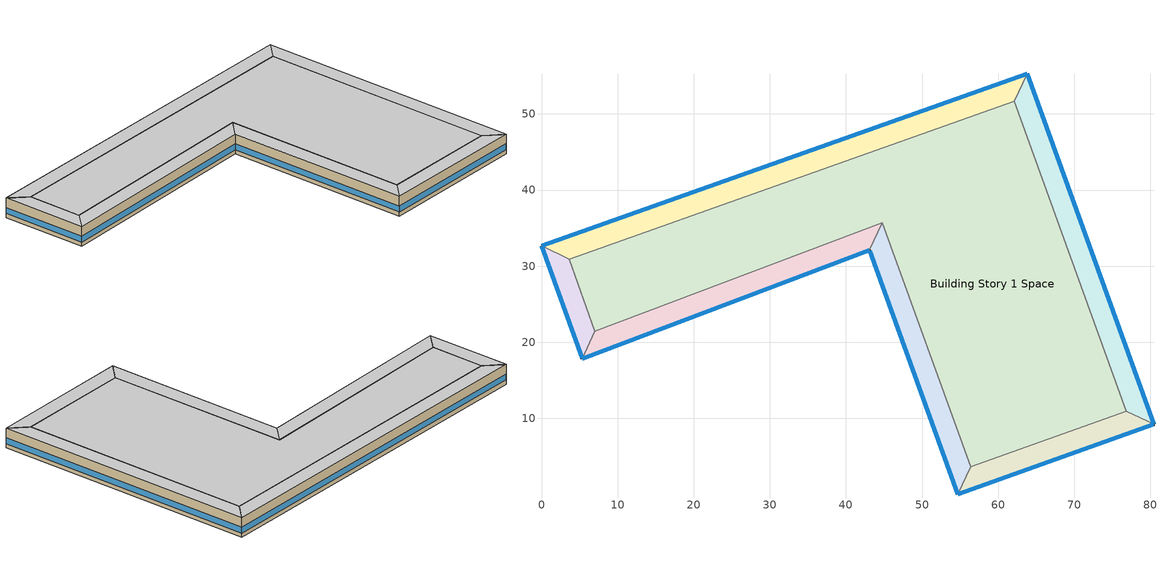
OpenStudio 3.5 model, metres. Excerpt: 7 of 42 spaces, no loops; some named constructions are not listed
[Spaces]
Building Story 1 Space
 floor ground: 56.39,3.62 44.77,35.71 7.02,21.48 3.62,30.94 62.14,51.7 76.87,10.95 z0
 wall adiabatic (LargeHotel Interior Wall): 44.77,35.71 56.39,3.62 76.87,10.95 62.14,51.7 3.62,30.94 7.02,21.48 44.77,35.71 z0:3.6
 ceiling adiabatic (LargeHotel Interior Floor): 76.87,10.95 62.14,51.7 3.62,30.94 7.02,21.48 44.77,35.71 56.39,3.62 z3.6
Building Story 1 Space 1
 floor ground: 54.69,0 43.1,32.08 44.77,35.71 56.39,3.62 z0
 wall outside: 43.1,32.08 54.69,0 z0:3.6
 wall adiabatic (LargeHotel Interior Wall): 54.69,0 56.39,3.62 44.77,35.71 43.1,32.08 z0:3.6
 window: 43.11,32.06 54.68,0.02 z0.76:1.84
 ceiling adiabatic (LargeHotel Interior Ceiling): 56.39,3.62 44.77,35.71 43.1,32.08 54.69,0 z3.6
Building Story 1 Space 2
 floor ground: 43.1,32.08 5.35,17.85 7.02,21.48 44.77,35.71 z0
 wall outside: 5.35,17.85 43.1,32.08 z0:3.6
 wall adiabatic (LargeHotel Interior Wall): 43.1,32.08 44.77,35.71 7.02,21.48 5.35,17.85 z0:3.6
 window: 5.37,17.85 43.08,32.07 z0.76:1.84
 ceiling adiabatic (LargeHotel Interior Ceiling): 44.77,35.71 7.02,21.48 5.35,17.85 43.1,32.08 z3.6
Building Story 1 Space 3
 floor ground: 5.35,17.85 0,32.65 3.62,30.94 7.02,21.48 z0
 wall outside: 0,32.65 5.35,17.85 z0:3.6
 wall adiabatic (LargeHotel Interior Wall): 5.35,17.85 7.02,21.48 3.62,30.94 0,32.65 z0:3.6
 window: 0.01,32.63 5.34,17.87 z0.76:1.85
 ceiling adiabatic (LargeHotel Interior Ceiling): 7.02,21.48 3.62,30.94 0,32.65 5.35,17.85 z3.6
Building Story 1 Space 4
 floor ground: 0,32.65 63.85,55.31 62.14,51.7 3.62,30.94 z0
 wall outside: 63.85,55.31 0,32.65 z0:3.6
 wall adiabatic (LargeHotel Interior Wall): 0,32.65 3.62,30.94 62.14,51.7 63.85,55.31 z0:3.6
 window: 63.82,55.31 0.02,32.66 z0.76:1.84
 ceiling adiabatic (LargeHotel Interior Ceiling): 3.62,30.94 62.14,51.7 63.85,55.31 0,32.65 z3.6
Building Story 1 Space 5
 floor ground: 63.85,55.31 80.48,9.25 76.87,10.95 62.14,51.7 z0
 wall outside: 80.48,9.25 63.85,55.31 z0:3.6
 wall adiabatic (LargeHotel Interior Wall): 63.85,55.31 62.14,51.7 76.87,10.95 80.48,9.25 z0:3.6
 window: 80.48,9.28 63.85,55.29 z0.76:1.84
 ceiling adiabatic (LargeHotel Interior Ceiling): 62.14,51.7 76.87,10.95 80.48,9.25 63.85,55.31 z3.6
Building Story 1 Space 6
 floor ground: 80.48,9.25 54.69,0 56.39,3.62 76.87,10.95 z0
 wall outside: 54.69,0 80.48,9.25 z0:3.6
 wall adiabatic (LargeHotel Interior Wall): 80.48,9.25 76.87,10.95 56.39,3.62 54.69,0 z0:3.6
 window: 54.71,0.01 80.46,9.24 z0.76:1.84
 ceiling adiabatic (LargeHotel Interior Ceiling): 76.87,10.95 56.39,3.62 54.69,0 80.48,9.25 z3.6
[Schedule:Ruleset]
Name | Default Day Schedule | Summer Design Day Schedule | Winter Design Day Schedule
HotelLarge BLDG_OCC_SCH | HotelLarge BLDG_OCC_SCH Default | HotelLarge BLDG_OCC_SCH Summer Design Day | HotelLarge BLDG_OCC_SCH Winter Design Day
HotelLarge BLDG_LIGHT_SCH_2013 | HotelLarge BLDG_LIGHT_SCH_2013 Default | HotelLarge BLDG_LIGHT_SCH_2013 Summer Design Day | HotelLarge BLDG_LIGHT_SCH_2013 Winter Design Day
HotelLarge Kitchen_Elec_Equip_SCH | HotelLarge Kitchen_Elec_Equip_SCH Default | HotelLarge Kitchen_Elec_Equip_SCH Summer Design Day | HotelLarge Kitchen_Elec_Equip_SCH Winter Design Day
HotelLarge BLDG_EQUIP_SCH | HotelLarge BLDG_EQUIP_SCH Default | HotelLarge BLDG_EQUIP_SCH Summer Design Day | HotelLarge BLDG_EQUIP_SCH Winter Design Day
HotelLarge BLDG_LIGHT_GUESTROOM_SCH_2013 | HotelLarge BLDG_LIGHT_GUESTROOM_SCH_2013 Default | HotelLarge BLDG_LIGHT_GUESTROOM_SCH_2013 Summer Design Day | HotelLarge BLDG_LIGHT_GUESTROOM_SCH_2013 Winter Design Day
HotelLarge Kitchen_Gas_Equip_SCH | HotelLarge Kitchen_Gas_Equip_SCH Default | HotelLarge Kitchen_Gas_Equip_SCH Summer Design Day | HotelLarge Kitchen_Gas_Equip_SCH Winter Design Day
HotelLarge BLDG_LIGHT_MECHANIC_SCH_2013 | HotelLarge BLDG_LIGHT_MECHANIC_SCH_2013 Default | HotelLarge BLDG_LIGHT_MECHANIC_SCH_2013 Summer Design Day | HotelLarge BLDG_LIGHT_MECHANIC_SCH_2013 Winter Design Day
HotelLarge BLDG_LIGHT_STORAGE_SCH_2013 | HotelLarge BLDG_LIGHT_STORAGE_SCH_2013 Default | HotelLarge BLDG_LIGHT_STORAGE_SCH_2013 Summer Design Day | HotelLarge BLDG_LIGHT_STORAGE_SCH_2013 Winter Design Day
Elevator Schedule 1 | 78 space(s) Occ Sch Default 1 | 78 space(s) Occ Sch Summer Design Day 1 | 78 space(s) Occ Sch Winter Design Day 1
Elevator Schedule 2 | 78 space(s) Occ Sch Default 2 | 78 space(s) Occ Sch Summer Design Day 2 | 78 space(s) Occ Sch Winter Design Day 2
Elevator Schedule 3 | 78 space(s) Occ Sch Default 3 | 78 space(s) Occ Sch Summer Design Day 3 | 78 space(s) Occ Sch Winter Design Day 3
[Schedule:Day]
Clothing Schedule Summer Clothes: 24, 0, 0.5
HotelLarge BLDG_OCC_SCH Default: Yes, 1, 0, 0.225, 2, 0, 0.216667, 3, 0, 0.208333, 4, 0, 0.2, 5, 30, 0.2, 6, 30, 0.3, 7, 30, 0.8, 8, 0, 0.4, 8, 30, 0.6, 9, 30, 0.75, 10, 30, 0.7, 14, 30, 0.7, 15, 30, 0.366667, 16, 0, 0.3, 17, 0, 0.291667, 18, 0, 0.283333, 19, 0, 0.275, 20, 0, 0.266667, 21, 0, 0.258333, 22, 0, 0.25, 23, 0, 0.241667, 24, 0, 0.233333
HotelLarge BLDG_OCC_SCH Sat Day: Yes, 6, 30, 0.3, 7, 30, 0.5, 8, 30, 0.7, 9, 30, 0.6, 10, 30, 0.75, 11, 30, 0.9, 12, 30, 0.7, 13, 30, 0.5, 14, 0, 0.5, 15, 0, 0.4, 16, 0, 0.3, 24, 0, 0.3
HotelLarge BLDG_OCC_SCH Summer Design Day; HotelLarge BLDG_LIGHT_SCH_2013 Summer Design Day; HotelLarge BLDG_EQUIP_SCH Summer Design Day; HotelLarge BLDG_LIGHT_GUESTROOM_SCH_2013 Summer Design Day; HotelLarge BLDG_LIGHT_MECHANIC_SCH_2013 Summer Design Day; HotelLarge BLDG_LIGHT_STORAGE_SCH_2013 Summer Design Day; 78 space(s) Occ Sch Summer Design Day 1; 78 space(s) Occ Sch Winter Design Day 1; 78 space(s) Occ Sch Summer Design Day 2; 78 space(s) Occ Sch Winter Design Day 2; 78 space(s) Occ Sch Summer Design Day 3; 78 space(s) Occ Sch Winter Design Day 3: 24, 0, 1
HotelLarge BLDG_OCC_SCH Wkdy Day: Yes, 5, 30, 0.2, 6, 30, 0.3, 7, 30, 0.5, 8, 30, 0.766667, 9, 0, 0.9, 10, 0, 0.84, 11, 0, 0.88, 11, 30, 0.9, 12, 30, 0.7, 13, 30, 0.4, 14, 0, 0.4, 15, 0, 0.3, 16, 0, 0.2, 24, 0, 0.2
HotelLarge BLDG_OCC_SCH Winter Design Day; HotelLarge BLDG_LIGHT_SCH_2013 Winter Design Day; HotelLarge Kitchen_Elec_Equip_SCH Winter Design Day; HotelLarge BLDG_EQUIP_SCH Winter Design Day; HotelLarge BLDG_LIGHT_GUESTROOM_SCH_2013 Winter Design Day; HotelLarge Kitchen_Gas_Equip_SCH Winter Design Day; HotelLarge BLDG_LIGHT_MECHANIC_SCH_2013 Winter Design Day; HotelLarge BLDG_LIGHT_STORAGE_SCH_2013 Winter Design Day: 24, 0, 0
HotelLarge BLDG_LIGHT_SCH_2013 Default; HotelLarge BLDG_LIGHT_MECHANIC_SCH_2013 Default: Yes, 1, 0, 0.228571, 2, 0, 0.221429, 3, 0, 0.214286, 4, 0, 0.207143, 5, 0, 0.2, 6, 0, 0.32, 7, 0, 0.44, 7, 30, 0.5, 8, 30, 0.3, 9, 30, 0.7, 10, 15, 0.8, 11, 15, 0.357143, 12, 0, 0.4, 13, 0, 0.32, 14, 0, 0.24, 14, 30, 0.2, 15, 0, 0.3, 16, 0, 0.292857, 17, 0, 0.285714, 18, 0, 0.278571, 19, 0, 0.271429, 20, 0, 0.264286, 21, 0, 0.257143, 22, 0, 0.25, 23, 0, 0.242857, 24, 0, 0.235714
HotelLarge BLDG_LIGHT_SCH_2013 Sat Day; HotelLarge BLDG_LIGHT_MECHANIC_SCH_2013 Sat Day: Yes, 0, 30, 0.475, 1, 30, 0.507143, 2, 30, 0.539286, 3, 30, 0.571429, 4, 30, 0.603571, 5, 30, 0.635714, 6, 30, 0.667857, 7, 30, 0.7, 8, 30, 0.6, 9, 30, 0.3, 10, 30, 0.2, 11, 0, 0.2, 12, 0, 0.25, 13, 0, 0.3, 14, 0, 0.35, 15, 0, 0.4, 15, 30, 0.4, 16, 30, 0.3, 17, 30, 0.25, 18, 30, 0.282143, 19, 30, 0.314286, 20, 30, 0.346429, 21, 30, 0.378571, 22, 30, 0.410714, 23, 30, 0.442857, 24, 0, 0.475
HotelLarge BLDG_LIGHT_SCH_2013 Wkdy Day; HotelLarge BLDG_LIGHT_MECHANIC_SCH_2013 Wkdy Day: Yes, 0, 30, 0.860606, 1, 30, 0.866667, 2, 30, 0.872727, 3, 30, 0.878788, 4, 30, 0.884848, 5, 30, 0.890909, 6, 30, 0.89697, 7, 0, 0.9, 8, 0, 0.8, 9, 0, 0.6, 10, 0, 0.3, 11, 0, 0.2, 12, 0, 0.15, 13, 0, 0.1, 13, 15, 0.4, 13, 30, 0.5, 14, 30, 0.4, 15, 30, 0.806061, 16, 30, 0.812121, 17, 30, 0.818182, 18, 30, 0.824242, 19, 30, 0.830303, 20, 30, 0.836364, 21, 30, 0.842424, 22, 30, 0.848485, 23, 30, 0.854545, 24, 0, 0.860606
HotelLarge Kitchen_Elec_Equip_SCH Default: Yes, 8, 0, 0.3, 9, 0, 0.246667, 10, 0, 0.193333, 11, 0, 0.14, 11, 45, 0.1, 12, 30, 0.25, 13, 30, 0.3, 24, 0, 0.3
HotelLarge Kitchen_Elec_Equip_SCH Default|Sun|Wkdy Day; autogen Schedule Rule 6 1_day_sch: Yes, 1, 0, 0.15, 2, 0, 0.1, 5, 30, 0.1, 6, 30, 0.25, 7, 30, 0.3, 22, 0, 0.3, 23, 0, 0.25, 24, 0, 0.2
HotelLarge Kitchen_Elec_Equip_SCH Summer Design Day: 24, 0, 0.3
HotelLarge BLDG_EQUIP_SCH Default: Yes, 1, 0, 0.328571, 2, 0, 0.321429, 3, 0, 0.314286, 4, 0, 0.307143, 5, 0, 0.3, 6, 0, 0.42, 7, 0, 0.54, 7, 30, 0.6, 8, 30, 0.4, 9, 30, 0.8, 10, 15, 0.9, 11, 15, 0.457143, 12, 0, 0.5, 13, 0, 0.42, 14, 0, 0.34, 14, 30, 0.3, 15, 0, 0.4, 16, 0, 0.392857, 17, 0, 0.385714, 18, 0, 0.378571, 19, 0, 0.371429, 20, 0, 0.364286, 21, 0, 0.357143, 22, 0, 0.35, 23, 0, 0.342857, 24, 0, 0.335714
HotelLarge BLDG_EQUIP_SCH Sat Day: Yes, 0, 30, 0.575, 1, 30, 0.607143, 2, 30, 0.639286, 3, 30, 0.671429, 4, 30, 0.703571, 5, 30, 0.735714, 6, 30, 0.767857, 7, 30, 0.8, 8, 30, 0.7, 9, 30, 0.4, 10, 30, 0.3, 11, 0, 0.3, 12, 0, 0.35, 13, 0, 0.4, 14, 0, 0.45, 15, 0, 0.5, 15, 30, 0.5, 16, 30, 0.4, 17, 30, 0.35, 18, 30, 0.382143, 19, 30, 0.414286, 20, 30, 0.446429, 21, 30, 0.478571, 22, 30, 0.510714, 23, 30, 0.542857, 24, 0, 0.575
HotelLarge BLDG_EQUIP_SCH Wkdy Day: Yes, 0, 30, 0.930303, 1, 30, 0.933333, 2, 30, 0.936364, 3, 30, 0.939394, 4, 30, 0.942424, 5, 30, 0.945455, 6, 30, 0.948485, 7, 0, 0.95, 8, 0, 0.9, 9, 0, 0.7, 10, 0, 0.4, 11, 0, 0.3, 12, 0, 0.25, 13, 0, 0.2, 13, 15, 0.5, 13, 30, 0.6, 14, 30, 0.5, 15, 30, 0.90303, 16, 30, 0.906061, 17, 30, 0.909091, 18, 30, 0.912121, 19, 30, 0.915152, 20, 30, 0.918182, 21, 30, 0.921212, 22, 30, 0.924242, 23, 30, 0.927273, 24, 0, 0.930303
HotelLarge BLDG_LIGHT_CORRIDOR_SCH_2013 Sat Day: Yes, 1, 0, 0.270213, 2, 0, 0.287042, 3, 0, 0.303872, 4, 0, 0.320702, 5, 0, 0.337532, 6, 0, 0.354362, 7, 0, 0.371192, 7, 30, 0.379607, 8, 30, 0.325377, 9, 30, 0.162689, 10, 30, 0.108459, 11, 0, 0.108459, 12, 0, 0.135574, 13, 0, 0.162689, 14, 0, 0.189803, 15, 0, 0.216918, 16, 0, 0.176246, 17, 0, 0.135574, 18, 0, 0.152404, 19, 0, 0.169233, 20, 0, 0.186063, 21, 0, 0.202893, 22, 0, 0.219723, 23, 0, 0.236553, 24, 0, 0.253383
HotelLarge BLDG_LIGHT_CORRIDOR_SCH_2013 Wkdy Day: Yes, 0, 30, 0.463756, 1, 30, 0.467496, 2, 30, 0.471236, 3, 30, 0.474976, 4, 30, 0.478716, 5, 30, 0.482456, 6, 30, 0.486196, 7, 0, 0.488065, 8, 0, 0.433836, 9, 0, 0.325377, 10, 0, 0.162689, 11, 0, 0.108459, 12, 0, 0.0813443, 13, 0, 0.0542295, 13, 15, 0.0542295, 13, 30, 0.271147, 14, 30, 0.216918, 15, 30, 0.216918, 16, 30, 0.208575, 17, 30, 0.437576, 18, 30, 0.441316, 19, 30, 0.445056, 20, 30, 0.448796, 21, 30, 0.452536, 22, 30, 0.456276, 23, 30, 0.460016, 24, 0, 0.463756
HotelLarge GuestRoom_Occ_Sch Wkdy Day: Yes, 5, 30, 0.2, 6, 30, 0.31, 7, 30, 0.54, 8, 30, 0.846667, 9, 0, 1, 10, 0, 0.934, 11, 0, 0.978, 11, 30, 1, 12, 30, 0.77, 13, 30, 0.43, 14, 0, 0.43, 15, 0, 0.315, 16, 0, 0.2, 24, 0, 0.2
HotelLarge BLDG_LIGHT_GUESTROOM_SCH_2013 Default; autogen HotelLarge BLDG_LIGHT_GUESTROOM_SCH_2013 1_day_sch: Yes, 0, 30, 0.13, 1, 0, 0.13, 2, 0, 0.095, 3, 0, 0.06, 5, 0, 0.06, 6, 0, 0.195, 7, 0, 0.33, 7, 30, 0.33, 8, 30, 0.45, 9, 30, 0.186667, 10, 30, 0.062121, 11, 30, 0.05, 16, 30, 0.05, 17, 30, 0.0825, 18, 30, 0.68, 19, 30, 0.8, 21, 30, 0.8, 22, 30, 0.68, 23, 30, 0.33, 24, 0, 0.13
HotelLarge BLDG_LIGHT_GUESTROOM_SCH_2013 Wkdy Day: Yes, 6, 30, 0.05, 7, 30, 0.064, 8, 30, 0.07, 9, 30, 0.54, 10, 0, 0.26, 11, 0, 0.11, 12, 0, 0.09, 13, 0, 0.06, 13, 15, 0.35, 13, 30, 0.45, 14, 30, 0.35, 15, 30, 0.23, 16, 30, 0.11, 17, 0, 0.05, 24, 0, 0.05
HotelLarge GuestRoom_Eqp_Sch_Adva Wkdy Day: Yes, 6, 30, 0.12, 7, 30, 0.19, 8, 30, 0.48, 9, 30, 0.48, 10, 0, 0.17, 11, 30, 0.17, 12, 30, 0.62, 13, 30, 0.9, 14, 30, 0.43, 15, 0, 0.43, 16, 0, 0.275, 17, 0, 0.12, 24, 0, 0.12
HotelLarge Kitchen_Gas_Equip_SCH Default: Yes, 0, 30, 0.168182, 1, 30, 0.163636, 2, 30, 0.159091, 3, 30, 0.154545, 4, 30, 0.15, 5, 30, 0.2, 6, 30, 0.3, 8, 0, 0.3, 9, 0, 0.25, 10, 0, 0.2, 11, 0, 0.0571429, 12, 0, 0.0942857, 13, 0, 0.131429, 13, 30, 0.15, 14, 30, 0.25, 15, 30, 0.225, 16, 30, 0.25, 17, 30, 0.2, 18, 30, 0.195455, 19, 30, 0.190909, 20, 30, 0.186364, 21, 30, 0.181818, 22, 30, 0.177273, 23, 30, 0.172727, 24, 0, 0.168182
HotelLarge Kitchen_Gas_Equip_SCH Default|Sat|Wkdy Day; autogen Schedule Rule 14 1_day_sch: Yes, 0, 30, 0.02, 4, 30, 0.02, 5, 30, 0.05, 6, 30, 0.1, 7, 30, 0.15, 8, 30, 0.2, 9, 30, 0.15, 10, 30, 0.25, 12, 30, 0.25, 13, 30, 0.2, 14, 30, 0.15, 15, 30, 0.2, 16, 30, 0.3, 18, 0, 0.3, 19, 0, 0.25, 20, 0, 0.2, 20, 30, 0.2, 21, 30, 0.15, 22, 30, 0.1, 23, 30, 0.05, 24, 0, 0.02
HotelLarge Kitchen_Gas_Equip_SCH Summer Design Day: 24, 0, 0.25
HotelLarge BLDG_LIGHT_STORAGE_SCH_2013 Default: Yes, 0, 30, 0.113754, 1, 30, 0.107565, 2, 30, 0.101375, 3, 30, 0.0951856, 4, 30, 0.088996, 5, 30, 0.133494, 6, 30, 0.177992, 7, 30, 0.22249, 8, 30, 0.133494, 9, 30, 0.311486, 10, 15, 0.355984, 11, 15, 0.108067, 12, 0, 0.088996, 13, 0, 0.106795, 14, 0, 0.124594, 14, 30, 0.133494, 15, 30, 0.16946, 16, 30, 0.163271, 17, 30, 0.157081, 18, 30, 0.150892, 19, 30, 0.144702, 20, 30, 0.138513, 21, 30, 0.132323, 22, 30, 0.126133, 23, 30, 0.119944, 24, 0, 0.113754
HotelLarge BLDG_LIGHT_STORAGE_SCH_2013 Sat Day: Yes, 0, 30, 0.211366, 1, 30, 0.225668, 2, 30, 0.239971, 3, 30, 0.254274, 4, 30, 0.268577, 5, 30, 0.28288, 6, 30, 0.297183, 7, 30, 0.311486, 8, 30, 0.266988, 9, 30, 0.133494, 10, 30, 0.088996, 11, 0, 0.088996, 12, 0, 0.111245, 13, 0, 0.133494, 14, 0, 0.155743, 15, 0, 0.177992, 15, 30, 0.177992, 16, 30, 0.133494, 17, 30, 0.111245, 18, 30, 0.125548, 19, 30, 0.139851, 20, 30, 0.154154, 21, 30, 0.168457, 22, 30, 0.18276, 23, 30, 0.197063, 24, 0, 0.211366
HotelLarge BLDG_LIGHT_STORAGE_SCH_2013 Wkdy Day: Yes, 0, 30, 0.382952, 1, 30, 0.385649, 2, 30, 0.388346, 3, 30, 0.391043, 4, 30, 0.39374, 5, 30, 0.396437, 6, 30, 0.399134, 7, 0, 0.400482, 8, 0, 0.355984, 9, 0, 0.266988, 10, 0, 0.133494, 11, 0, 0.088996, 12, 0, 0.066747, 13, 0, 0.044498, 13, 15, 0.177992, 13, 30, 0.22249, 14, 30, 0.177992, 15, 30, 0.358681, 16, 30, 0.361378, 17, 30, 0.364075, 18, 30, 0.366771, 19, 30, 0.369468, 20, 30, 0.372165, 21, 30, 0.374862, 22, 30, 0.377559, 23, 30, 0.380256, 24, 0, 0.382952
78 space(s) Occ Sch Default 1: Yes, 4, 30, 0, 5, 30, 0.028566, 6, 30, 0.0579804, 7, 30, 0, 8, 30, 0, 9, 30, 0.0576976, 13, 15, 0, 13, 30, 0, 14, 30, 0.0576976, 15, 30, 0, 24, 0, 0
78 space(s) Occ Sch Sunday 1: Yes, 4, 30, 0, 5, 30, 0.0243235, 6, 30, 0.0333741, 7, 30, 0.000282831, 8, 30, 0.0531723, 9, 30, 0, 10, 30, 0.0534551, 11, 30, 0.0356367, 12, 30, 0.0178184, 13, 30, 0, 14, 30, 0.048647, 15, 30, 0.016687, 16, 30, 0.0243235, 17, 30, 0, 24, 0, 0
78 space(s) Occ Sch Saturday 1: Yes, 5, 30, 0, 6, 30, 0.0576976, 7, 30, 0, 8, 30, 0.00424247, 9, 30, 0, 10, 30, 0.0291316, 11, 30, 0.040558, 12, 30, 0.0519844, 13, 0, 0.0576976, 13, 30, 0, 15, 30, 0, 24, 0, 0
78 space(s) Occ Sch Default 2; 78 space(s) Occ Sch Default 3: Yes, 5, 0, 0, 6, 0, 1, 7, 0, 1, 9, 0, 0, 10, 0, 1, 11, 0, 0, 12, 0, 1, 13, 0, 1, 14, 0, 0, 15, 0, 1, 24, 0, 0
78 space(s) Occ Sch Sunday 2; 78 space(s) Occ Sch Sunday 3: Yes, 5, 0, 0, 6, 0, 1, 7, 0, 1, 8, 0, 1, 9, 0, 1, 10, 0, 0, 11, 0, 0.75, 12, 0, 0.5, 13, 0, 0.25, 14, 0, 0, 15, 0, 1, 16, 0, 0, 17, 0, 1, 24, 0, 0
78 space(s) Occ Sch Saturday 2; 78 space(s) Occ Sch Saturday 3: Yes, 1, 0, 0.333333, 2, 0, 0.266667, 3, 0, 0.2, 4, 0, 0.133333, 5, 0, 0.0666667, 6, 0, 0, 7, 0, 1, 8, 0, 1, 9, 0, 1, 10, 0, 0, 11, 0, 1, 12, 0, 0.25, 13, 0, 0.5, 14, 0, 0.75, 15, 0, 1, 16, 0, 0.933333, 17, 0, 0.866667, 18, 0, 0.8, 19, 0, 0.733333, 20, 0, 0.666667, 21, 0, 0.6, 22, 0, 0.533333, 23, 0, 0.466667, 24, 0, 0.4
autogen HotelLarge ACTIVITY_SCH 0_day_sch; autogen HotelLarge ACTIVITY_SCH 1_day_sch: Yes, 24, 0, 120
autogen HotelLarge Adva_OccGuestRoom_ClgSP_Sch 0_day_sch; autogen HotelLarge Adva_OccGuestRoom_ClgSP_Sch 1_day_sch: Yes, 7, 30, 21.11, 8, 30, 23.333, 9, 30, 21.111, 10, 0, 21.111, 11, 0, 22.222, 12, 0, 23.333, 15, 0, 23.333, 16, 0, 22.2215, 17, 0, 21.11, 17, 30, 21.11, 18, 30, 23.333, 19, 30, 21.11, 24, 0, 21.11
autogen HotelLarge Adva_OccGuestRoom_HtgSP_Sch 0_day_sch; autogen HotelLarge Adva_OccGuestRoom_HtgSP_Sch 1_day_sch: Yes, 7, 30, 21.11, 8, 30, 18.889, 9, 30, 21.111, 10, 0, 21.111, 11, 0, 20, 12, 0, 18.889, 15, 0, 18.889, 16, 0, 19.9995, 17, 0, 21.11, 17, 30, 21.11, 18, 30, 18.889, 19, 30, 21.11, 24, 0, 21.11
autogen HotelLarge GuestRoom_Eqp_Sch_Adva 1_day_sch: Yes, 5, 30, 0.17, 6, 30, 0.3, 7, 30, 0.62, 8, 30, 0.9, 9, 30, 0.62, 10, 30, 0.13, 15, 30, 0.13, 16, 30, 0.21, 17, 30, 0.4, 18, 30, 0.48, 19, 30, 0.46, 20, 30, 0.62, 21, 30, 0.69, 22, 30, 0.34, 23, 30, 0.17, 24, 0, 0.17
autogen HotelLarge GuestRoom_Occ_Sch 1_day_sch: Yes, 0, 30, 0.923333, 1, 30, 1, 5, 30, 1, 6, 30, 0.77, 7, 30, 0.53, 8, 0, 0.53, 9, 0, 0.415, 10, 0, 0.3, 16, 30, 0.3, 17, 30, 0.53, 18, 30, 0.54, 19, 30, 0.65, 20, 0, 0.65, 21, 0, 0.71, 22, 0, 0.77, 22, 30, 0.77, 23, 30, 0.846667, 24, 0, 0.923333
[Schedule:Rule]
Schedule Rule 2: Schedule Ruleset=HotelLarge BLDG_OCC_SCH; Rule Order=1; Day Schedule=HotelLarge BLDG_OCC_SCH Sat Day; Apply Saturday=Yes; Date Specification Type=DateRange; Start Month=1; Start Day=1; End Month=12; End Day=31
Schedule Rule 3: Schedule Ruleset=HotelLarge BLDG_OCC_SCH; Rule Order=0; Day Schedule=HotelLarge BLDG_OCC_SCH Wkdy Day; Date Specification Type=DateRange; Start Month=1; Start Day=1; End Month=12; End Day=31; Apply Monday=Yes; Apply Tuesday=Yes; Apply Wednesday=Yes; Apply Thursday=Yes; Apply Friday=Yes
Schedule Rule 4: Schedule Ruleset=HotelLarge BLDG_LIGHT_SCH_2013; Rule Order=1; Day Schedule=HotelLarge BLDG_LIGHT_SCH_2013 Sat Day; Apply Saturday=Yes; Date Specification Type=DateRange; Start Month=1; Start Day=1; End Month=12; End Day=31
Schedule Rule 5: Schedule Ruleset=HotelLarge BLDG_LIGHT_SCH_2013; Rule Order=0; Day Schedule=HotelLarge BLDG_LIGHT_SCH_2013 Wkdy Day; Date Specification Type=DateRange; Start Month=1; Start Day=1; End Month=12; End Day=31; Apply Monday=Yes; Apply Tuesday=Yes; Apply Wednesday=Yes; Apply Thursday=Yes; Apply Friday=Yes
Schedule Rule 6: Schedule Ruleset=HotelLarge Kitchen_Elec_Equip_SCH; Rule Order=0; Day Schedule=HotelLarge Kitchen_Elec_Equip_SCH Default|Sun|Wkdy Day; Date Specification Type=DateRange; Start Month=1; Start Day=1; End Month=12; End Day=31; Apply Monday=Yes; Apply Tuesday=Yes; Apply Wednesday=Yes; Apply Thursday=Yes; Apply Friday=Yes; Apply Sunday=Yes
Schedule Rule 7: Schedule Ruleset=HotelLarge BLDG_EQUIP_SCH; Rule Order=1; Day Schedule=HotelLarge BLDG_EQUIP_SCH Sat Day; Apply Saturday=Yes; Date Specification Type=DateRange; Start Month=1; Start Day=1; End Month=12; End Day=31
Schedule Rule 8: Schedule Ruleset=HotelLarge BLDG_EQUIP_SCH; Rule Order=0; Day Schedule=HotelLarge BLDG_EQUIP_SCH Wkdy Day; Date Specification Type=DateRange; Start Month=1; Start Day=1; End Month=12; End Day=31; Apply Monday=Yes; Apply Tuesday=Yes; Apply Wednesday=Yes; Apply Thursday=Yes; Apply Friday=Yes
Schedule Rule 12: Schedule Ruleset=HotelLarge BLDG_LIGHT_GUESTROOM_SCH_2013; Rule Order=0; Day Schedule=HotelLarge BLDG_LIGHT_GUESTROOM_SCH_2013 Wkdy Day; Date Specification Type=DateRange; Start Month=1; Start Day=1; End Month=12; End Day=31; Apply Monday=Yes; Apply Tuesday=Yes; Apply Wednesday=Yes; Apply Thursday=Yes; Apply Friday=Yes
Schedule Rule 14: Schedule Ruleset=HotelLarge Kitchen_Gas_Equip_SCH; Rule Order=0; Day Schedule=HotelLarge Kitchen_Gas_Equip_SCH Default|Sat|Wkdy Day; Apply Saturday=Yes; Date Specification Type=DateRange; Start Month=1; Start Day=1; End Month=12; End Day=31; Apply Monday=Yes; Apply Tuesday=Yes; Apply Wednesday=Yes; Apply Thursday=Yes; Apply Friday=Yes
Schedule Rule 15: Schedule Ruleset=HotelLarge BLDG_LIGHT_MECHANIC_SCH_2013; Rule Order=1; Day Schedule=HotelLarge BLDG_LIGHT_MECHANIC_SCH_2013 Sat Day; Apply Saturday=Yes; Date Specification Type=DateRange; Start Month=1; Start Day=1; End Month=12; End Day=31
Schedule Rule 16: Schedule Ruleset=HotelLarge BLDG_LIGHT_MECHANIC_SCH_2013; Rule Order=0; Day Schedule=HotelLarge BLDG_LIGHT_MECHANIC_SCH_2013 Wkdy Day; Date Specification Type=DateRange; Start Month=1; Start Day=1; End Month=12; End Day=31; Apply Monday=Yes; Apply Tuesday=Yes; Apply Wednesday=Yes; Apply Thursday=Yes; Apply Friday=Yes
Schedule Rule 17: Schedule Ruleset=HotelLarge BLDG_LIGHT_STORAGE_SCH_2013; Rule Order=1; Day Schedule=HotelLarge BLDG_LIGHT_STORAGE_SCH_2013 Sat Day; Apply Saturday=Yes; Date Specification Type=DateRange; Start Month=1; Start Day=1; End Month=12; End Day=31
Schedule Rule 18: Schedule Ruleset=HotelLarge BLDG_LIGHT_STORAGE_SCH_2013; Rule Order=0; Day Schedule=HotelLarge BLDG_LIGHT_STORAGE_SCH_2013 Wkdy Day; Date Specification Type=DateRange; Start Month=1; Start Day=1; End Month=12; End Day=31; Apply Monday=Yes; Apply Tuesday=Yes; Apply Wednesday=Yes; Apply Thursday=Yes; Apply Friday=Yes
78 space(s) Occ Sch Sunday Rule 1: Schedule Ruleset=Elevator Schedule 1; Rule Order=0; Day Schedule=78 space(s) Occ Sch Sunday 1; Date Specification Type=DateRange; Start Month=1; Start Day=1; End Month=12; End Day=31; Apply Sunday=Yes
78 space(s) Occ Sch Saturday Rule 1: Schedule Ruleset=Elevator Schedule 1; Rule Order=1; Day Schedule=78 space(s) Occ Sch Saturday 1; Apply Saturday=Yes; Date Specification Type=DateRange; Start Month=1; Start Day=1; End Month=12; End Day=31
78 space(s) Occ Sch Sunday Rule 2: Schedule Ruleset=Elevator Schedule 2; Rule Order=0; Day Schedule=78 space(s) Occ Sch Sunday 2; Date Specification Type=DateRange; Start Month=1; Start Day=1; End Month=12; End Day=31; Apply Sunday=Yes
78 space(s) Occ Sch Saturday Rule 2: Schedule Ruleset=Elevator Schedule 2; Rule Order=1; Day Schedule=78 space(s) Occ Sch Saturday 2; Apply Saturday=Yes; Date Specification Type=DateRange; Start Month=1; Start Day=1; End Month=12; End Day=31
78 space(s) Occ Sch Sunday Rule 3: Schedule Ruleset=Elevator Schedule 3; Rule Order=0; Day Schedule=78 space(s) Occ Sch Sunday 3; Date Specification Type=DateRange; Start Month=1; Start Day=1; End Month=12; End Day=31; Apply Sunday=Yes
78 space(s) Occ Sch Saturday Rule 3: Schedule Ruleset=Elevator Schedule 3; Rule Order=1; Day Schedule=78 space(s) Occ Sch Saturday 3; Apply Saturday=Yes; Date Specification Type=DateRange; Start Month=1; Start Day=1; End Month=12; End Day=31
autogen HotelLarge BLDG_LIGHT_GUESTROOM_SCH_2013 1: Schedule Ruleset=HotelLarge BLDG_LIGHT_GUESTROOM_SCH_2013; Rule Order=1; Day Schedule=autogen HotelLarge BLDG_LIGHT_GUESTROOM_SCH_2013 1_day_sch; Apply Saturday=Yes; Date Specification Type=SpecificDates; Apply Monday=Yes; Apply Tuesday=Yes; Apply Wednesday=Yes; Apply Thursday=Yes; Apply Friday=Yes; Apply Sunday=Yes; Specific Month 1=1; Specific Day 1=7; Specific Month 2=1; Specific Day 2=14; Specific Month 3=1; Specific Day 3=21; Specific Month 4=1; Specific Day 4=28; Specific Month 5=2; Specific Day 5=4; Specific Month 6=2; Specific Day 6=11; Specific Month 7=2; Specific Day 7=18; Specific Month 8=2; Specific Day 8=25; Specific Month 9=3; Specific Day 9=4; Specific Month 10=3; Specific Day 10=11; Specific Month 11=3; Specific Day 11=18; Specific Month 12=3; Specific Day 12=25; Specific Month 13=4; Specific Day 13=1; Specific Month 14=4; Specific Day 14=8; Specific Month 15=4; Specific Day 15=15; Specific Month 16=4; Specific Day 16=22; Specific Month 17=4; Specific Day 17=29; Specific Month 18=5; Specific Day 18=6; Specific Month 19=5; Specific Day 19=13; Specific Month 20=5; Specific Day 20=20; Specific Month 21=5; Specific Day 21=27; Specific Month 22=6; Specific Day 22=3; Specific Month 23=6; Specific Day 23=10; Specific Month 24=6; Specific Day 24=17; Specific Month 25=6; Specific Day 25=24; Specific Month 26=7; Specific Day 26=1; Specific Month 27=7; Specific Day 27=8; Specific Month 28=7; Specific Day 28=15; Specific Month 29=7; Specific Day 29=22; Specific Month 30=7; Specific Day 30=29; Specific Month 31=8; Specific Day 31=5; Specific Month 32=8; Specific Day 32=12; Specific Month 33=8; Specific Day 33=19; Specific Month 34=8; Specific Day 34=26; Specific Month 35=9; Specific Day 35=2; Specific Month 36=9; Specific Day 36=9; Specific Month 37=9; Specific Day 37=16; Specific Month 38=9; Specific Day 38=23; Specific Month 39=9; Specific Day 39=30; Specific Month 40=10; Specific Day 40=7; Specific Month 41=10; Specific Day 41=14; Specific Month 42=10; Specific Day 42=21; Specific Month 43=10; Specific Day 43=28; Specific Month 44=11; Specific Day 44=4; Specific Month 45=11; Specific Day 45=11; Specific Month 46=11; Specific Day 46=18; Specific Month 47=11; Specific Day 47=25; Specific Month 48=12; Specific Day 48=2; Specific Month 49=12; Specific Day 49=9; Specific Month 50=12; Specific Day 50=16; Specific Month 51=12; Specific Day 51=23; Specific Month 52=12; Specific Day 52=30
autogen Schedule Rule 6 1: Schedule Ruleset=HotelLarge Kitchen_Elec_Equip_SCH; Rule Order=1; Day Schedule=autogen Schedule Rule 6 1_day_sch; Apply Saturday=Yes; Date Specification Type=SpecificDates; Apply Monday=Yes; Apply Tuesday=Yes; Apply Wednesday=Yes; Apply Thursday=Yes; Apply Friday=Yes; Apply Sunday=Yes; Specific Month 1=1; Specific Day 1=1; Specific Month 2=1; Specific Day 2=8; Specific Month 3=1; Specific Day 3=15; Specific Month 4=1; Specific Day 4=22; Specific Month 5=1; Specific Day 5=29; Specific Month 6=2; Specific Day 6=5; Specific Month 7=2; Specific Day 7=12; Specific Month 8=2; Specific Day 8=19; Specific Month 9=2; Specific Day 9=26; Specific Month 10=3; Specific Day 10=5; Specific Month 11=3; Specific Day 11=12; Specific Month 12=3; Specific Day 12=19; Specific Month 13=3; Specific Day 13=26; Specific Month 14=4; Specific Day 14=2; Specific Month 15=4; Specific Day 15=9; Specific Month 16=4; Specific Day 16=16; Specific Month 17=4; Specific Day 17=23; Specific Month 18=4; Specific Day 18=30; Specific Month 19=5; Specific Day 19=7; Specific Month 20=5; Specific Day 20=14; Specific Month 21=5; Specific Day 21=21; Specific Month 22=5; Specific Day 22=28; Specific Month 23=6; Specific Day 23=4; Specific Month 24=6; Specific Day 24=11; Specific Month 25=6; Specific Day 25=18; Specific Month 26=6; Specific Day 26=25; Specific Month 27=7; Specific Day 27=2; Specific Month 28=7; Specific Day 28=9; Specific Month 29=7; Specific Day 29=16; Specific Month 30=7; Specific Day 30=23; Specific Month 31=7; Specific Day 31=30; Specific Month 32=8; Specific Day 32=6; Specific Month 33=8; Specific Day 33=13; Specific Month 34=8; Specific Day 34=20; Specific Month 35=8; Specific Day 35=27; Specific Month 36=9; Specific Day 36=3; Specific Month 37=9; Specific Day 37=10; Specific Month 38=9; Specific Day 38=17; Specific Month 39=9; Specific Day 39=24; Specific Month 40=10; Specific Day 40=1; Specific Month 41=10; Specific Day 41=8; Specific Month 42=10; Specific Day 42=15; Specific Month 43=10; Specific Day 43=22; Specific Month 44=10; Specific Day 44=29; Specific Month 45=11; Specific Day 45=5; Specific Month 46=11; Specific Day 46=12; Specific Month 47=11; Specific Day 47=19; Specific Month 48=11; Specific Day 48=26; Specific Month 49=12; Specific Day 49=3; Specific Month 50=12; Specific Day 50=10; Specific Month 51=12; Specific Day 51=17; Specific Month 52=12; Specific Day 52=24; Specific Month 53=12; Specific Day 53=31
autogen Schedule Rule 14 1: Schedule Ruleset=HotelLarge Kitchen_Gas_Equip_SCH; Rule Order=1; Day Schedule=autogen Schedule Rule 14 1_day_sch; Apply Saturday=Yes; Date Specification Type=SpecificDates; Apply Monday=Yes; Apply Tuesday=Yes; Apply Wednesday=Yes; Apply Thursday=Yes; Apply Friday=Yes; Apply Sunday=Yes; Specific Month 1=1; Specific Day 1=7; Specific Month 2=1; Specific Day 2=14; Specific Month 3=1; Specific Day 3=21; Specific Month 4=1; Specific Day 4=28; Specific Month 5=2; Specific Day 5=4; Specific Month 6=2; Specific Day 6=11; Specific Month 7=2; Specific Day 7=18; Specific Month 8=2; Specific Day 8=25; Specific Month 9=3; Specific Day 9=4; Specific Month 10=3; Specific Day 10=11; Specific Month 11=3; Specific Day 11=18; Specific Month 12=3; Specific Day 12=25; Specific Month 13=4; Specific Day 13=1; Specific Month 14=4; Specific Day 14=8; Specific Month 15=4; Specific Day 15=15; Specific Month 16=4; Specific Day 16=22; Specific Month 17=4; Specific Day 17=29; Specific Month 18=5; Specific Day 18=6; Specific Month 19=5; Specific Day 19=13; Specific Month 20=5; Specific Day 20=20; Specific Month 21=5; Specific Day 21=27; Specific Month 22=6; Specific Day 22=3; Specific Month 23=6; Specific Day 23=10; Specific Month 24=6; Specific Day 24=17; Specific Month 25=6; Specific Day 25=24; Specific Month 26=7; Specific Day 26=1; Specific Month 27=7; Specific Day 27=8; Specific Month 28=7; Specific Day 28=15; Specific Month 29=7; Specific Day 29=22; Specific Month 30=7; Specific Day 30=29; Specific Month 31=8; Specific Day 31=5; Specific Month 32=8; Specific Day 32=12; Specific Month 33=8; Specific Day 33=19; Specific Month 34=8; Specific Day 34=26; Specific Month 35=9; Specific Day 35=2; Specific Month 36=9; Specific Day 36=9; Specific Month 37=9; Specific Day 37=16; Specific Month 38=9; Specific Day 38=23; Specific Month 39=9; Specific Day 39=30; Specific Month 40=10; Specific Day 40=7; Specific Month 41=10; Specific Day 41=14; Specific Month 42=10; Specific Day 42=21; Specific Month 43=10; Specific Day 43=28; Specific Month 44=11; Specific Day 44=4; Specific Month 45=11; Specific Day 45=11; Specific Month 46=11; Specific Day 46=18; Specific Month 47=11; Specific Day 47=25; Specific Month 48=12; Specific Day 48=2; Specific Month 49=12; Specific Day 49=9; Specific Month 50=12; Specific Day 50=16; Specific Month 51=12; Specific Day 51=23; Specific Month 52=12; Specific Day 52=30
